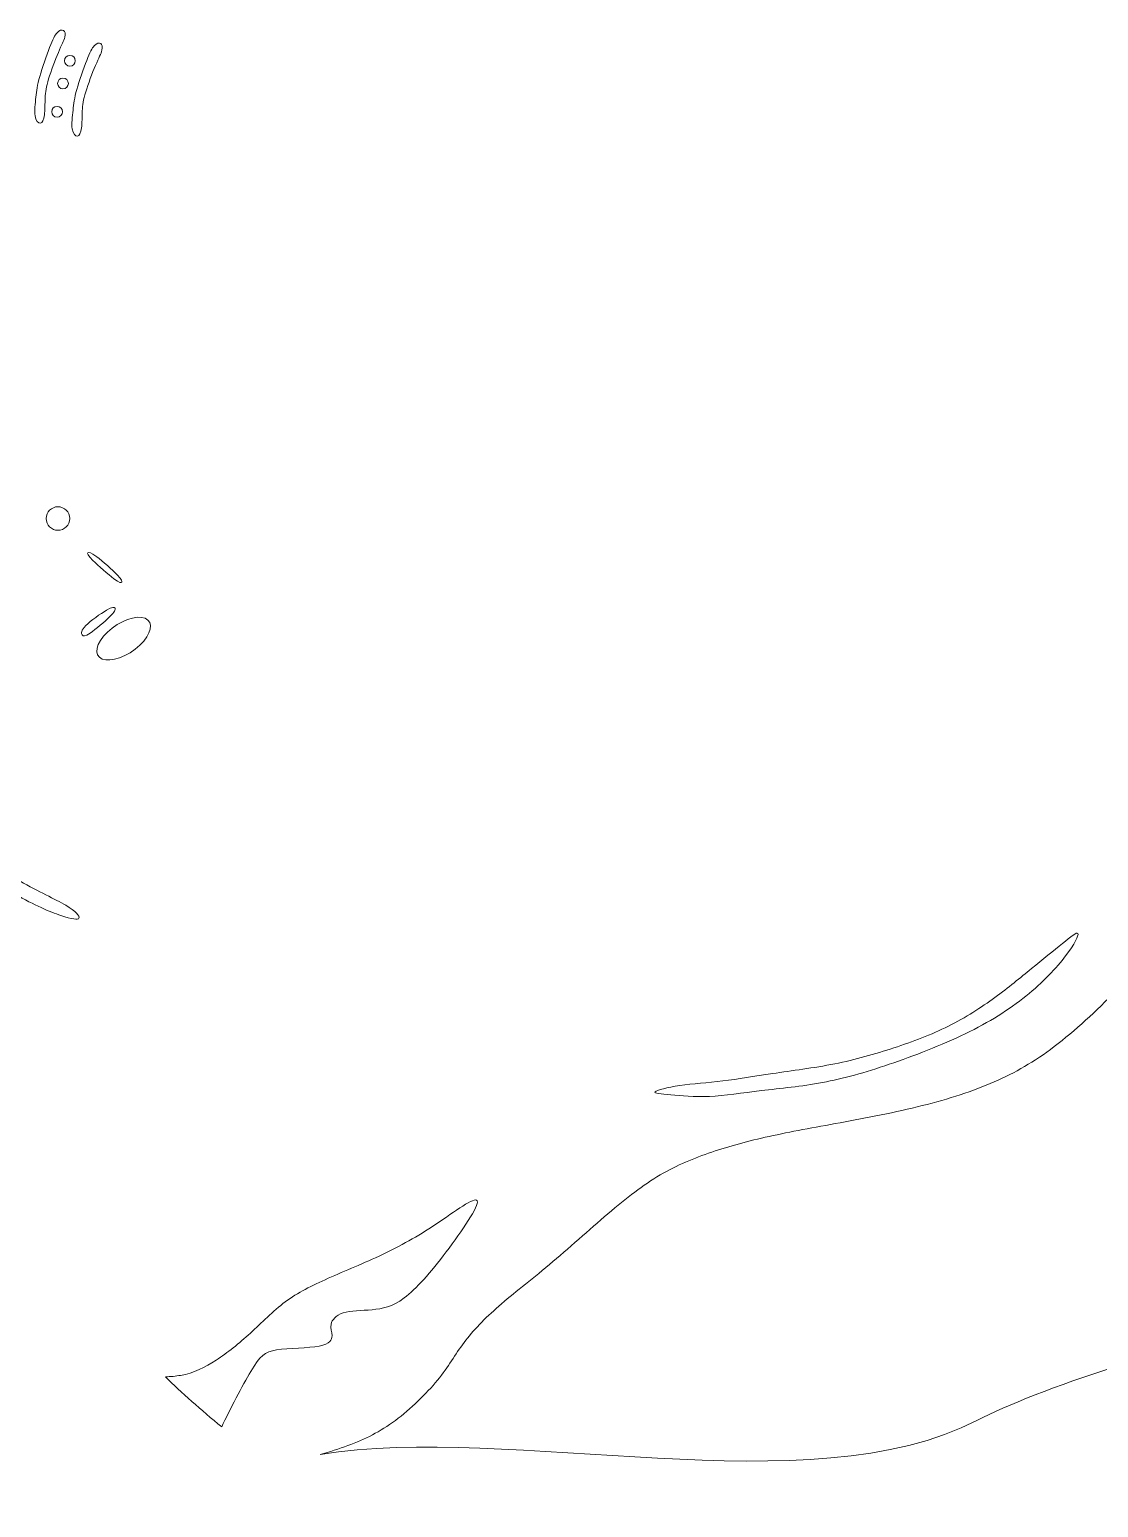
# Model space of a CAD drawing. Header units: millimetres. Extents: x -6423 to -1759, y 6 to 2012.
# Drawn here: x -5859.9 to -5776.1, y 497.8 to 613.7 of the extents above; entities that cross this region are included whole.
import ezdxf

# ---------------------------------------------------------------- set-up
doc = ezdxf.new("R2010")
doc.units = ezdxf.units.MM
doc.header["$MEASUREMENT"] = 0
doc.layers.add('layer 1', color=7, linetype='Continuous')

msp = doc.modelspace()

# ---------------------------------------------------------------- linework, layer by layer
at = {"layer": 'layer 1', "color": 177, "lineweight": 9}
for points, knots in [([(-5857.2432, 613.6208), (-5857.1209, 613.5485), (-5857.0755, 613.3489), (-5857.1435, 613.0863), (-5857.1435, 613.0863), (-5857.2116, 612.8237), (-5857.3927, 612.4975), (-5857.6466, 611.904), (-5857.6466, 611.904), (-5857.9, 611.3105), (-5858.2262, 610.4493), (-5858.4165, 609.82), (-5858.4165, 609.82), (-5858.6069, 609.1903), (-5858.6615, 608.7914), (-5858.6839, 608.3384), (-5858.6839, 608.3384), (-5858.7066, 607.8854), (-5858.6974, 607.3781), (-5858.7475, 607.0018), (-5858.7475, 607.0018), (-5858.797, 606.6258), (-5858.9059, 606.3811), (-5859.0602, 606.3585), (-5859.0602, 606.3585), (-5859.2139, 606.3358), (-5859.4135, 606.5354), (-5859.477, 606.9248), (-5859.477, 606.9248), (-5859.5403, 607.3145), (-5859.4678, 607.8946), (-5859.409, 608.3972), (-5859.409, 608.3972), (-5859.3499, 608.9003), (-5859.3046, 609.3261), (-5859.1142, 610.0148), (-5859.1142, 610.0148), (-5858.9244, 610.7033), (-5858.589, 611.6549), (-5858.3395, 612.2937), (-5858.3395, 612.2937), (-5858.0904, 612.9323), (-5857.9274, 613.2585), (-5857.7463, 613.4489), (-5857.7463, 613.4489), (-5857.5651, 613.639), (-5857.3655, 613.6936), (-5857.2432, 613.6208)], [0, 0, 0, 0, 0.07692308, 0.07692308, 0.07692308, 0.07692308, 0.15384615, 0.15384615, 0.15384615, 0.15384615, 0.23076923, 0.23076923, 0.23076923, 0.23076923, 0.30769231, 0.30769231, 0.30769231, 0.30769231, 0.38461538, 0.38461538, 0.38461538, 0.38461538, 0.46153846, 0.46153846, 0.46153846, 0.46153846, 0.53846154, 0.53846154, 0.53846154, 0.53846154, 0.61538462, 0.61538462, 0.61538462, 0.61538462, 0.69230769, 0.69230769, 0.69230769, 0.69230769, 0.76923077, 0.76923077, 0.76923077, 0.76923077, 0.84615385, 0.84615385, 0.84615385, 0.84615385, 1, 1, 1, 1]), ([(-5854.3349, 612.6017), (-5854.2125, 612.5295), (-5854.1672, 612.3299), (-5854.2347, 612.067), (-5854.2347, 612.067), (-5854.303, 611.8044), (-5854.4841, 611.4782), (-5854.7378, 610.8844), (-5854.7378, 610.8844), (-5854.9917, 610.2909), (-5855.3179, 609.4302), (-5855.5082, 608.8003), (-5855.5082, 608.8003), (-5855.6983, 608.1707), (-5855.7529, 607.7723), (-5855.7756, 607.319), (-5855.7756, 607.319), (-5855.7983, 606.8658), (-5855.789, 606.3585), (-5855.8389, 605.9822), (-5855.8389, 605.9822), (-5855.8887, 605.6065), (-5855.9973, 605.3618), (-5856.1513, 605.3391), (-5856.1513, 605.3391), (-5856.3056, 605.3164), (-5856.5047, 605.5158), (-5856.5682, 605.9055), (-5856.5682, 605.9055), (-5856.6317, 606.2949), (-5856.559, 606.875), (-5856.5002, 607.3781), (-5856.5002, 607.3781), (-5856.4414, 607.8806), (-5856.396, 608.3067), (-5856.2059, 608.9952), (-5856.2059, 608.9952), (-5856.0155, 609.6842), (-5855.6801, 610.6355), (-5855.4312, 611.2741), (-5855.4312, 611.2741), (-5855.1821, 611.913), (-5855.0186, 612.2389), (-5854.8375, 612.4293), (-5854.8375, 612.4293), (-5854.6563, 612.6196), (-5854.457, 612.6739), (-5854.3349, 612.6017)], [0, 0, 0, 0, 0.07692308, 0.07692308, 0.07692308, 0.07692308, 0.15384615, 0.15384615, 0.15384615, 0.15384615, 0.23076923, 0.23076923, 0.23076923, 0.23076923, 0.30769231, 0.30769231, 0.30769231, 0.30769231, 0.38461538, 0.38461538, 0.38461538, 0.38461538, 0.46153846, 0.46153846, 0.46153846, 0.46153846, 0.53846154, 0.53846154, 0.53846154, 0.53846154, 0.61538462, 0.61538462, 0.61538462, 0.61538462, 0.69230769, 0.69230769, 0.69230769, 0.69230769, 0.76923077, 0.76923077, 0.76923077, 0.76923077, 0.84615385, 0.84615385, 0.84615385, 0.84615385, 1, 1, 1, 1]), ([(-5856.7449, 611.6683), (-5856.5123, 611.6683), (-5856.3235, 611.4798), (-5856.3235, 611.2472), (-5856.3235, 611.2472), (-5856.3235, 611.0147), (-5856.5123, 610.8259), (-5856.7449, 610.8259), (-5856.7449, 610.8259), (-5856.9777, 610.8259), (-5857.1662, 611.0147), (-5857.1662, 611.2472), (-5857.1662, 611.2472), (-5857.1662, 611.4798), (-5856.9777, 611.6683), (-5856.7449, 611.6683)], [0, 0, 0, 0, 0.2, 0.2, 0.2, 0.2, 0.4, 0.4, 0.4, 0.4, 0.6, 0.6, 0.6, 0.6, 1, 1, 1, 1]), ([(-5857.2886, 609.888), (-5857.056, 609.888), (-5856.8669, 609.6992), (-5856.8669, 609.4666), (-5856.8669, 609.4666), (-5856.8669, 609.2338), (-5857.056, 609.0453), (-5857.2886, 609.0453), (-5857.2886, 609.0453), (-5857.5211, 609.0453), (-5857.7096, 609.2338), (-5857.7096, 609.4666), (-5857.7096, 609.4666), (-5857.7096, 609.6992), (-5857.5211, 609.888), (-5857.2886, 609.888)], [0, 0, 0, 0, 0.2, 0.2, 0.2, 0.2, 0.4, 0.4, 0.4, 0.4, 0.6, 0.6, 0.6, 0.6, 1, 1, 1, 1]), ([(-5857.7505, 607.6723), (-5857.5179, 607.6723), (-5857.3294, 607.4836), (-5857.3294, 607.251), (-5857.3294, 607.251), (-5857.3294, 607.0184), (-5857.5179, 606.8299), (-5857.7505, 606.8299), (-5857.7505, 606.8299), (-5857.9833, 606.8299), (-5858.1721, 607.0184), (-5858.1721, 607.251), (-5858.1721, 607.251), (-5858.1721, 607.4836), (-5857.9833, 607.6723), (-5857.7505, 607.6723)], [0, 0, 0, 0, 0.2, 0.2, 0.2, 0.2, 0.4, 0.4, 0.4, 0.4, 0.6, 0.6, 0.6, 0.6, 1, 1, 1, 1]), ([(-5857.6827, 576.2755), (-5858.1932, 576.2755), (-5858.6069, 575.8618), (-5858.6069, 575.3514), (-5858.6069, 575.3514), (-5858.6069, 574.8409), (-5858.1932, 574.4269), (-5857.6827, 574.4269), (-5857.6827, 574.4269), (-5857.1723, 574.4269), (-5856.7586, 574.8409), (-5856.7586, 575.3514), (-5856.7586, 575.3514), (-5856.7586, 575.8618), (-5857.1723, 576.2755), (-5857.6827, 576.2755)], [0, 0, 0, 0, 0.2, 0.2, 0.2, 0.2, 0.4, 0.4, 0.4, 0.4, 0.6, 0.6, 0.6, 0.6, 1, 1, 1, 1]), ([(-5855.345, 572.6648), (-5855.2812, 572.7233), (-5855.1093, 572.7057), (-5854.6426, 572.3568), (-5854.6426, 572.3568), (-5854.1759, 572.0075), (-5853.4149, 571.328), (-5853.0297, 570.9296), (-5853.0297, 570.9296), (-5852.6448, 570.5306), (-5852.6355, 570.4131), (-5852.6856, 570.354), (-5852.6856, 570.354), (-5852.7352, 570.2952), (-5852.8441, 570.2952), (-5853.2926, 570.6348), (-5853.2926, 570.6348), (-5853.7411, 570.9749), (-5854.5295, 571.6544), (-5854.9463, 572.0621), (-5854.9463, 572.0621), (-5855.363, 572.4697), (-5855.4083, 572.6055), (-5855.345, 572.6648)], [0, 0, 0, 0, 0.14285714, 0.14285714, 0.14285714, 0.14285714, 0.28571429, 0.28571429, 0.28571429, 0.28571429, 0.42857143, 0.42857143, 0.42857143, 0.42857143, 0.57142857, 0.57142857, 0.57142857, 0.57142857, 0.71428571, 0.71428571, 0.71428571, 0.71428571, 1, 1, 1, 1]), ([(-5853.8816, 568.161), (-5853.4149, 568.4284), (-5853.2517, 568.4105), (-5853.2064, 568.3153), (-5853.2064, 568.3153), (-5853.161, 568.2201), (-5853.2338, 568.0479), (-5853.6232, 567.6585), (-5853.6232, 567.6585), (-5854.0129, 567.2688), (-5854.7199, 566.6615), (-5855.1454, 566.3715), (-5855.1454, 566.3715), (-5855.5713, 566.0814), (-5855.7165, 566.1089), (-5855.7935, 566.2312), (-5855.7935, 566.2312), (-5855.8705, 566.3536), (-5855.8797, 566.5708), (-5855.499, 566.956), (-5855.499, 566.956), (-5855.1185, 567.3413), (-5854.3483, 567.8939), (-5853.8816, 568.161)], [0, 0, 0, 0, 0.14285714, 0.14285714, 0.14285714, 0.14285714, 0.28571429, 0.28571429, 0.28571429, 0.28571429, 0.42857143, 0.42857143, 0.42857143, 0.42857143, 0.57142857, 0.57142857, 0.57142857, 0.57142857, 0.71428571, 0.71428571, 0.71428571, 0.71428571, 1, 1, 1, 1]), ([(-5854.4359, 564.472), (-5853.9357, 564.0158), (-5852.6796, 564.2998), (-5851.6291, 565.1059), (-5851.6291, 565.1059), (-5850.5794, 565.9127), (-5850.1338, 566.9365), (-5850.6337, 567.3929), (-5850.6337, 567.3929), (-5851.1336, 567.8491), (-5852.39, 567.5651), (-5853.44, 566.7586), (-5853.44, 566.7586), (-5854.4902, 565.9522), (-5854.9358, 564.9284), (-5854.4359, 564.472)], [0, 0, 0, 0, 0.2, 0.2, 0.2, 0.2, 0.4, 0.4, 0.4, 0.4, 0.6, 0.6, 0.6, 0.6, 1, 1, 1, 1]), ([(-5871.5282, 556.1687), (-5871.3921, 556.2591), (-5871.0478, 556.1141), (-5870.5315, 555.6068), (-5870.5315, 555.6068), (-5870.015, 555.0992), (-5869.3263, 554.2296), (-5868.4021, 553.224), (-5868.4021, 553.224), (-5867.4779, 552.2181), (-5866.318, 551.0764), (-5864.968, 549.9616), (-5864.968, 549.9616), (-5863.6175, 548.8475), (-5862.0774, 547.7599), (-5860.6459, 546.9264), (-5860.6459, 546.9264), (-5859.2139, 546.0927), (-5857.8913, 545.5126), (-5857.0755, 545.0325), (-5857.0755, 545.0325), (-5856.2602, 544.5523), (-5855.952, 544.1718), (-5856.0335, 544.0176), (-5856.0335, 544.0176), (-5856.1152, 543.8633), (-5856.5864, 543.9361), (-5857.447, 544.2262), (-5857.447, 544.2262), (-5858.3076, 544.5159), (-5859.5585, 545.0232), (-5861.0174, 545.8934), (-5861.0174, 545.8934), (-5862.476, 546.763), (-5864.1432, 547.9956), (-5865.5839, 549.2278), (-5865.5839, 549.2278), (-5867.0249, 550.4602), (-5868.2389, 551.6923), (-5869.1905, 552.7254), (-5869.1905, 552.7254), (-5870.1415, 553.7584), (-5870.8305, 554.5919), (-5871.2107, 555.172), (-5871.2107, 555.172), (-5871.5915, 555.7518), (-5871.6642, 556.078), (-5871.5282, 556.1687)], [0, 0, 0, 0, 0.07692308, 0.07692308, 0.07692308, 0.07692308, 0.15384615, 0.15384615, 0.15384615, 0.15384615, 0.23076923, 0.23076923, 0.23076923, 0.23076923, 0.30769231, 0.30769231, 0.30769231, 0.30769231, 0.38461538, 0.38461538, 0.38461538, 0.38461538, 0.46153846, 0.46153846, 0.46153846, 0.46153846, 0.53846154, 0.53846154, 0.53846154, 0.53846154, 0.61538462, 0.61538462, 0.61538462, 0.61538462, 0.69230769, 0.69230769, 0.69230769, 0.69230769, 0.76923077, 0.76923077, 0.76923077, 0.76923077, 0.84615385, 0.84615385, 0.84615385, 0.84615385, 1, 1, 1, 1]), ([(-5837.1187, 501.961), (-5822.1964, 504.4356), (-5798.7504, 497.8093), (-5785.6163, 504.6516), (-5785.6163, 504.6516), (-5781.2475, 506.9278), (-5768.9593, 511.2173), (-5763.5741, 511.2173), (-5763.5741, 511.2173), (-5751.1736, 511.2173), (-5752.9937, 519.4739), (-5733.579, 512.5641), (-5733.579, 512.5641), (-5732.335, 512.1214), (-5732.1414, 512.2498), (-5731.1376, 511.6937), (-5731.1376, 511.6937), (-5731.2497, 511.9468), (-5731.3335, 512.2493), (-5731.3805, 512.678), (-5731.3805, 512.678), (-5731.4854, 513.6383), (-5731.4055, 515.233), (-5731.2518, 516.4654), (-5731.2518, 516.4654), (-5731.0976, 517.6978), (-5730.8692, 518.5677), (-5731.2895, 518.767), (-5731.2895, 518.767), (-5731.7101, 518.9663), (-5732.7793, 518.4952), (-5733.8031, 518.2412), (-5733.8031, 518.2412), (-5734.8269, 517.9873), (-5735.8057, 517.9512), (-5736.5126, 517.9333), (-5736.5126, 517.9333), (-5737.2192, 517.9151), (-5737.654, 517.9151), (-5737.8172, 518.3501), (-5737.8172, 518.3501), (-5737.9802, 518.7852), (-5737.8716, 519.6548), (-5737.6904, 520.4703), (-5737.6904, 520.4703), (-5737.509, 521.2859), (-5737.2554, 522.0468), (-5736.911, 522.8987), (-5736.911, 522.8987), (-5736.5669, 523.7504), (-5736.1318, 524.693), (-5735.715, 525.5626), (-5735.715, 525.5626), (-5735.2981, 526.4325), (-5734.8997, 527.2298), (-5734.3014, 527.6649), (-5734.3014, 527.6649), (-5733.7034, 528.0997), (-5732.9061, 528.1725), (-5731.9635, 528.2629), (-5731.9635, 528.2629), (-5731.0213, 528.3536), (-5729.934, 528.4622), (-5729.2273, 528.6252), (-5729.2273, 528.6252), (-5728.5207, 528.7881), (-5728.1945, 529.0059), (-5728.0134, 529.4228), (-5728.0134, 529.4228), (-5727.8317, 529.8394), (-5727.7956, 530.4556), (-5727.7233, 530.8725), (-5727.7233, 530.8725), (-5727.6506, 531.2893), (-5727.5422, 531.5066), (-5727.1614, 531.6701), (-5727.1614, 531.6701), (-5726.7807, 531.833), (-5726.1284, 531.9417), (-5725.4038, 532.1413), (-5725.4038, 532.1413), (-5724.6787, 532.3403), (-5723.8811, 532.6304), (-5723.1745, 533.1559), (-5723.1745, 533.1559), (-5722.4676, 533.6816), (-5721.8516, 534.4426), (-5721.1993, 535.4032), (-5721.1993, 535.4032), (-5720.547, 536.3634), (-5719.8582, 537.5233), (-5719.3689, 538.5018), (-5719.3689, 538.5018), (-5718.8792, 539.4806), (-5718.5897, 540.2779), (-5718.5354, 540.9487), (-5718.5354, 540.9487), (-5718.4808, 541.619), (-5718.662, 542.1624), (-5719.0609, 542.652), (-5719.0609, 542.652), (-5719.4593, 543.1414), (-5720.0755, 543.5762), (-5720.8911, 543.9746), (-5720.8911, 543.9746), (-5721.7066, 544.3736), (-5722.7215, 544.7358), (-5723.9357, 545.1709), (-5723.9357, 545.1709), (-5725.1499, 545.606), (-5726.5632, 546.113), (-5727.9045, 546.4576), (-5727.9045, 546.4576), (-5729.2455, 546.802), (-5730.514, 546.9831), (-5732.0905, 547.2188), (-5732.0905, 547.2188), (-5733.6673, 547.4543), (-5735.5518, 547.7443), (-5737.1649, 548.2335), (-5737.1649, 548.2335), (-5738.7775, 548.7231), (-5740.1186, 549.4115), (-5740.9344, 549.7195), (-5740.9344, 549.7195), (-5741.7497, 550.0277), (-5742.0397, 549.9552), (-5742.5831, 549.7923), (-5742.5831, 549.7923), (-5743.1271, 549.6288), (-5743.9244, 549.3754), (-5744.7036, 549.1215), (-5744.7036, 549.1215), (-5745.4827, 548.8681), (-5746.2442, 548.6142), (-5747.1866, 548.3603), (-5747.1866, 548.3603), (-5748.1287, 548.1066), (-5749.2522, 547.853), (-5750.2491, 547.5993), (-5750.2491, 547.5993), (-5751.2456, 547.3454), (-5752.1157, 547.092), (-5753.2392, 546.947), (-5753.2392, 546.947), (-5754.363, 546.802), (-5755.7401, 546.7659), (-5757.3533, 546.7659), (-5757.3533, 546.7659), (-5758.9659, 546.7659), (-5760.8142, 546.802), (-5762.3364, 546.8927), (-5762.3364, 546.8927), (-5763.8589, 546.9831), (-5765.0549, 547.1281), (-5765.979, 547.237), (-5765.979, 547.237), (-5766.9032, 547.3454), (-5767.5558, 547.4182), (-5767.9363, 547.4), (-5767.9363, 547.4), (-5768.317, 547.3818), (-5768.4254, 547.2732), (-5768.5525, 546.9649), (-5768.5525, 546.9649), (-5768.6793, 546.657), (-5768.8243, 546.1496), (-5769.1866, 545.4427), (-5769.1866, 545.4427), (-5769.5494, 544.7358), (-5770.129, 543.8299), (-5771.0534, 542.6156), (-5771.0534, 542.6156), (-5771.9776, 541.4014), (-5773.2461, 539.879), (-5774.7504, 538.3207), (-5774.7504, 538.3207), (-5776.2546, 536.7621), (-5777.9941, 535.1677), (-5779.589, 533.9535), (-5779.589, 533.9535), (-5781.1837, 532.739), (-5782.6337, 531.9055), (-5784.3009, 531.1804), (-5784.3009, 531.1804), (-5785.9681, 530.4556), (-5787.8525, 529.8394), (-5789.9368, 529.3139), (-5789.9368, 529.3139), (-5792.0207, 528.7881), (-5794.3043, 528.3536), (-5796.3699, 527.9729), (-5796.3699, 527.9729), (-5798.4361, 527.5924), (-5800.2847, 527.2665), (-5801.9337, 526.9037), (-5801.9337, 526.9037), (-5803.5824, 526.5414), (-5805.0324, 526.1424), (-5806.4277, 525.6715), (-5806.4277, 525.6715), (-5807.8231, 525.2003), (-5809.1644, 524.6564), (-5810.4872, 523.8772), (-5810.4872, 523.8772), (-5811.8103, 523.0981), (-5813.115, 522.0832), (-5814.5828, 520.8326), (-5814.5828, 520.8326), (-5816.051, 519.5823), (-5817.6818, 518.0962), (-5819.1678, 516.8459), (-5819.1678, 516.8459), (-5820.6539, 515.5955), (-5821.9949, 514.5807), (-5823.1184, 513.6022), (-5823.1184, 513.6022), (-5824.242, 512.6234), (-5825.1479, 511.6811), (-5825.8548, 510.7387), (-5825.8548, 510.7387), (-5826.5617, 509.7966), (-5827.0691, 508.854), (-5827.9386, 507.7848), (-5827.9386, 507.7848), (-5828.8088, 506.7156), (-5830.0414, 505.5198), (-5831.2374, 504.6318), (-5831.2374, 504.6318), (-5832.4332, 503.7437), (-5833.5934, 503.1634), (-5834.9705, 502.6563), (-5834.9705, 502.6563), (-5835.6511, 502.4056), (-5836.3854, 502.1722), (-5837.1197, 501.9608)], [0, 0, 0, 0, 0.01666667, 0.01666667, 0.01666667, 0.01666667, 0.03333333, 0.03333333, 0.03333333, 0.03333333, 0.05, 0.05, 0.05, 0.05, 0.06666667, 0.06666667, 0.06666667, 0.06666667, 0.08333333, 0.08333333, 0.08333333, 0.08333333, 0.1, 0.1, 0.1, 0.1, 0.11666667, 0.11666667, 0.11666667, 0.11666667, 0.13333333, 0.13333333, 0.13333333, 0.13333333, 0.15, 0.15, 0.15, 0.15, 0.16666667, 0.16666667, 0.16666667, 0.16666667, 0.18333333, 0.18333333, 0.18333333, 0.18333333, 0.2, 0.2, 0.2, 0.2, 0.21666667, 0.21666667, 0.21666667, 0.21666667, 0.23333333, 0.23333333, 0.23333333, 0.23333333, 0.25, 0.25, 0.25, 0.25, 0.26666667, 0.26666667, 0.26666667, 0.26666667, 0.28333333, 0.28333333, 0.28333333, 0.28333333, 0.3, 0.3, 0.3, 0.3, 0.31666667, 0.31666667, 0.31666667, 0.31666667, 0.33333333, 0.33333333, 0.33333333, 0.33333333, 0.35, 0.35, 0.35, 0.35, 0.36666667, 0.36666667, 0.36666667, 0.36666667, 0.38333333, 0.38333333, 0.38333333, 0.38333333, 0.4, 0.4, 0.4, 0.4, 0.41666667, 0.41666667, 0.41666667, 0.41666667, 0.43333333, 0.43333333, 0.43333333, 0.43333333, 0.45, 0.45, 0.45, 0.45, 0.46666667, 0.46666667, 0.46666667, 0.46666667, 0.48333333, 0.48333333, 0.48333333, 0.48333333, 0.5, 0.5, 0.5, 0.5, 0.51666667, 0.51666667, 0.51666667, 0.51666667, 0.53333333, 0.53333333, 0.53333333, 0.53333333, 0.55, 0.55, 0.55, 0.55, 0.56666667, 0.56666667, 0.56666667, 0.56666667, 0.58333333, 0.58333333, 0.58333333, 0.58333333, 0.6, 0.6, 0.6, 0.6, 0.61666667, 0.61666667, 0.61666667, 0.61666667, 0.63333333, 0.63333333, 0.63333333, 0.63333333, 0.65, 0.65, 0.65, 0.65, 0.66666667, 0.66666667, 0.66666667, 0.66666667, 0.68333333, 0.68333333, 0.68333333, 0.68333333, 0.7, 0.7, 0.7, 0.7, 0.71666667, 0.71666667, 0.71666667, 0.71666667, 0.73333333, 0.73333333, 0.73333333, 0.73333333, 0.75, 0.75, 0.75, 0.75, 0.76666667, 0.76666667, 0.76666667, 0.76666667, 0.78333333, 0.78333333, 0.78333333, 0.78333333, 0.8, 0.8, 0.8, 0.8, 0.81666667, 0.81666667, 0.81666667, 0.81666667, 0.83333333, 0.83333333, 0.83333333, 0.83333333, 0.85, 0.85, 0.85, 0.85, 0.86666667, 0.86666667, 0.86666667, 0.86666667, 0.88333333, 0.88333333, 0.88333333, 0.88333333, 0.9, 0.9, 0.9, 0.9, 0.91666667, 0.91666667, 0.91666667, 0.91666667, 0.93333333, 0.93333333, 0.93333333, 0.93333333, 0.95, 0.95, 0.95, 0.95, 0.96666667, 0.96666667, 0.96666667, 0.96666667, 1, 1, 1, 1]), ([(-5778.9544, 542.0184), (-5778.2841, 542.5624), (-5777.8129, 542.9608), (-5777.7402, 542.8163), (-5777.7402, 542.8163), (-5777.6679, 542.6713), (-5777.9941, 541.9823), (-5778.7007, 541.0581), (-5778.7007, 541.0581), (-5779.4076, 540.134), (-5780.4947, 538.9741), (-5781.8178, 537.9049), (-5781.8178, 537.9049), (-5783.141, 536.8357), (-5784.6993, 535.8572), (-5786.5658, 534.951), (-5786.5658, 534.951), (-5788.4323, 534.045), (-5790.6071, 533.2112), (-5792.528, 532.5589), (-5792.528, 532.5589), (-5794.4491, 531.9066), (-5796.1163, 531.4354), (-5797.7653, 531.1274), (-5797.7653, 531.1274), (-5799.4146, 530.8189), (-5801.0454, 530.6742), (-5802.5496, 530.493), (-5802.5496, 530.493), (-5804.0536, 530.3116), (-5805.431, 530.0944), (-5806.6271, 530.0401), (-5806.6271, 530.0401), (-5807.8231, 529.9855), (-5808.8382, 530.0944), (-5809.6356, 530.1666), (-5809.6356, 530.1666), (-5810.4326, 530.2394), (-5811.0127, 530.2755), (-5810.8859, 530.4023), (-5810.8859, 530.4023), (-5810.7588, 530.5292), (-5809.9253, 530.7467), (-5808.9286, 530.8915), (-5808.9286, 530.8915), (-5807.932, 531.0365), (-5806.7721, 531.109), (-5805.5761, 531.254), (-5805.5761, 531.254), (-5804.3798, 531.3988), (-5803.1476, 531.6165), (-5801.6616, 531.8338), (-5801.6616, 531.8338), (-5800.1758, 532.0516), (-5798.4358, 532.2689), (-5796.805, 532.595), (-5796.805, 532.595), (-5795.1739, 532.9212), (-5793.6517, 533.356), (-5792.1657, 533.8456), (-5792.1657, 533.8456), (-5790.6794, 534.335), (-5789.2299, 534.8784), (-5787.8889, 535.5492), (-5787.8889, 535.5492), (-5786.5476, 536.2195), (-5785.3155, 537.0168), (-5784.2463, 537.7962), (-5784.2463, 537.7962), (-5783.1771, 538.5751), (-5782.2708, 539.3366), (-5781.3828, 540.0612), (-5781.3828, 540.0612), (-5780.4947, 540.7863), (-5779.6249, 541.475), (-5778.9544, 542.0184)], [0, 0, 0, 0, 0.05, 0.05, 0.05, 0.05, 0.1, 0.1, 0.1, 0.1, 0.15, 0.15, 0.15, 0.15, 0.2, 0.2, 0.2, 0.2, 0.25, 0.25, 0.25, 0.25, 0.3, 0.3, 0.3, 0.3, 0.35, 0.35, 0.35, 0.35, 0.4, 0.4, 0.4, 0.4, 0.45, 0.45, 0.45, 0.45, 0.5, 0.5, 0.5, 0.5, 0.55, 0.55, 0.55, 0.55, 0.6, 0.6, 0.6, 0.6, 0.65, 0.65, 0.65, 0.65, 0.7, 0.7, 0.7, 0.7, 0.75, 0.75, 0.75, 0.75, 0.8, 0.8, 0.8, 0.8, 0.85, 0.85, 0.85, 0.85, 0.9, 0.9, 0.9, 0.9, 1, 1, 1, 1]), ([(-5844.8443, 504.125), (-5844.2125, 505.4937), (-5843.2237, 507.3629), (-5842.5638, 508.4735), (-5842.5638, 508.4735), (-5841.8207, 509.7238), (-5841.4946, 510.0139), (-5840.5522, 510.1589), (-5840.5522, 510.1589), (-5839.6096, 510.3039), (-5838.051, 510.3039), (-5837.1996, 510.4669), (-5837.1996, 510.4669), (-5836.3477, 510.6301), (-5836.2027, 510.9562), (-5836.2027, 511.2642), (-5836.2027, 511.2642), (-5836.2027, 511.5722), (-5836.3477, 511.8622), (-5836.2754, 512.1884), (-5836.2754, 512.1884), (-5836.2027, 512.5148), (-5835.9126, 512.8771), (-5835.3328, 513.0582), (-5835.3328, 513.0582), (-5834.753, 513.2394), (-5833.8831, 513.2394), (-5833.0673, 513.3121), (-5833.0673, 513.3121), (-5832.2521, 513.3844), (-5831.4908, 513.5294), (-5830.5487, 514.2363), (-5830.5487, 514.2363), (-5829.6064, 514.943), (-5828.4826, 516.2118), (-5827.2502, 517.8428), (-5827.2502, 517.8428), (-5826.0181, 519.4736), (-5824.6773, 521.467), (-5824.8223, 521.8477), (-5824.8223, 521.8477), (-5824.9673, 522.2285), (-5826.5979, 520.9958), (-5828.066, 520.0173), (-5828.066, 520.0173), (-5829.5336, 519.0386), (-5830.8385, 518.314), (-5832.2521, 517.6432), (-5832.2521, 517.6432), (-5833.6656, 516.9727), (-5835.1878, 516.3568), (-5836.4927, 515.7767), (-5836.4927, 515.7767), (-5837.7974, 515.1966), (-5838.885, 514.6532), (-5839.8635, 513.9283), (-5839.8635, 513.9283), (-5840.8417, 513.2032), (-5841.7118, 512.2973), (-5842.5999, 511.4817), (-5842.5999, 511.4817), (-5843.4879, 510.6662), (-5844.3939, 509.9411), (-5845.282, 509.3615), (-5845.282, 509.3615), (-5846.17, 508.7815), (-5847.0399, 508.3467), (-5848.0727, 508.1655), (-5848.0727, 508.1655), (-5848.451, 508.0993), (-5848.8513, 508.0666), (-5849.261, 508.0461), (-5849.261, 508.0461), (-5848.0202, 506.8411), (-5846.4637, 505.4452), (-5844.8443, 504.125)], [0, 0, 0, 0, 0.05, 0.05, 0.05, 0.05, 0.1, 0.1, 0.1, 0.1, 0.15, 0.15, 0.15, 0.15, 0.2, 0.2, 0.2, 0.2, 0.25, 0.25, 0.25, 0.25, 0.3, 0.3, 0.3, 0.3, 0.35, 0.35, 0.35, 0.35, 0.4, 0.4, 0.4, 0.4, 0.45, 0.45, 0.45, 0.45, 0.5, 0.5, 0.5, 0.5, 0.55, 0.55, 0.55, 0.55, 0.6, 0.6, 0.6, 0.6, 0.65, 0.65, 0.65, 0.65, 0.7, 0.7, 0.7, 0.7, 0.75, 0.75, 0.75, 0.75, 0.8, 0.8, 0.8, 0.8, 0.85, 0.85, 0.85, 0.85, 0.9, 0.9, 0.9, 0.9, 1, 1, 1, 1])]:
    msp.add_open_spline(points, degree=3, knots=knots, dxfattribs=at)

doc.saveas('drawing.dxf')
